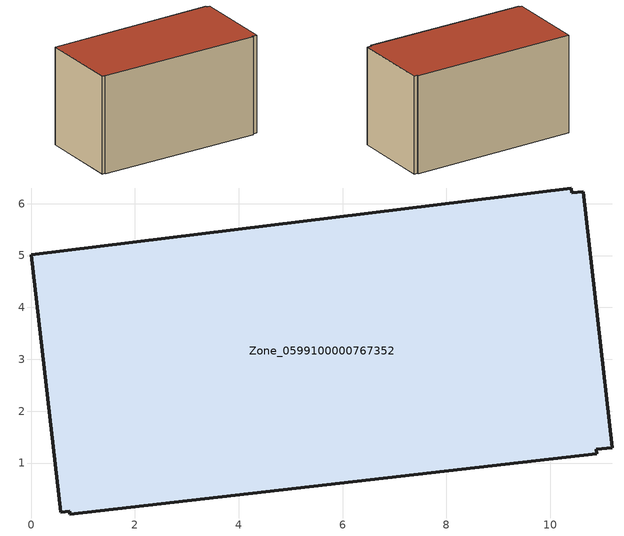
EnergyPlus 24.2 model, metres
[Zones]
Zone_0599100000767352
 floor ground (C_G): 10.64,6.23 11.2,1.3 10.89,1.26 10.9,1.18 0.75,0.02 0.74,0.08 0.57,0.06 0,5.01 10.4,6.3 10.41,6.21 z0
 wall outside (C_F): 0.74,0.08 0.75,0.02 10.9,1.18 10.89,1.26 11.2,1.3 10.64,6.23 10.41,6.21 10.4,6.3 0,5.01 0.57,0.06 0.74,0.08 z0:6.19
 roof outside (C_R): 11.2,1.3 10.64,6.23 10.41,6.21 10.4,6.3 0,5.01 0.57,0.06 0.74,0.08 0.75,0.02 10.9,1.18 10.89,1.26 z6.19
[BUILDING]
Pand.0599100000767352: North Axis=0; Terrain=City; Loads Convergence Tolerance Value=0.04; Temperature Convergence Tolerance Value=0.4; Solar Distribution=FullExterior; Maximum Number of Warmup Days=25; Minimum Number of Warmup Days=1
[Site:Location]
Rotterdam.The.Hague.AP_ZH_NLD Design_Conditions: Latitude=51.96; Longitude=4.45; Time Zone=1; Elevation=-4.5
[SITE:GROUNDTEMPERATURE:BUILDINGSURFACE]
18, 18, 18, 18, 18, 18, 18, 18, 18, 18, 18, 18
[MATERIAL] Thermal Absorptance=0.9; Solar Absorptance=0.7; Visible Absorptance=0.7
Name | Roughness | Thickness | Conductivity | Density | Specific Heat
G.TI.2006-2014 | MediumSmooth | 0.15 | 0.06 | 540 | 1210
F.TI.2006-2014 | Rough | 0.3 | 0.12 | 1920 | 840
R.TI.2006-2014 | MediumRough | 0.2 | 0.08 | 1500 | 1000
[CONSTRUCTION]
C_G: G.TI.2006-2014
C_F: F.TI.2006-2014
C_R: R.TI.2006-2014
[ZONE]
Zone_0599100000767352: Type=1; Multiplier=1; Ceiling Height=Autocalculate; Volume=Autocalculate; Floor Area=autocalculate; Part of Total Floor Area=Yes
[ZONEINFILTRATION:DESIGNFLOWRATE]
Infil_Zone_0599100000767352: Zone or ZoneList or Space or SpaceList=Zone_0599100000767352; Schedule=AlwaysOn; Design Flow Rate Calculation Method=Flow/Area; Flow Rate per Floor Area=0.0015; Constant Term Coefficient=1; Temperature Term Coefficient=0; Velocity Term Coefficient=0; Velocity Squared Term Coefficient=0
[HVACTEMPLATE:ZONE:IDEALLOADSAIRSYSTEM]
Zone_0599100000767352: Maximum Heating Supply Air Temperature=50; Minimum Cooling Supply Air Temperature=13; Maximum Heating Supply Air Humidity Ratio=0.0156; Minimum Cooling Supply Air Humidity Ratio=0.0077; Heating Limit=NoLimit; Cooling Limit=NoLimit; Dehumidification Control Type=ConstantSensibleHeatRatio; Cooling Sensible Heat Ratio=0.7; Dehumidification Setpoint=60; Humidification Control Type=None; Humidification Setpoint=30; Outdoor Air Method=None; Outdoor Air Flow Rate per Person=0.00944; Outdoor Air Flow Rate per Zone Floor Area=0; Outdoor Air Flow Rate per Zone=0; Demand Controlled Ventilation Type=None; Outdoor Air Economizer Type=NoEconomizer; Heat Recovery Type=None; Sensible Heat Recovery Effectiveness=0.7; Latent Heat Recovery Effectiveness=0.65
[ZONECONTROL:THERMOSTAT]
ThermostatControl_Zone_0599100000767352: Zone or ZoneList=Zone_0599100000767352; Control Type Schedule=DualSetpointControlType; Control 1=Thermostat_Zone_0599100000767352; Temperature Difference Between Cutout And Setpoint=0
[THERMOSTATSETPOINT:DUALSETPOINT]
Thermostat_Zone_0599100000767352: Heating Setpoint Temperature Schedule=HeatingSetpoint_Zone_0599100000767352; Cooling Setpoint Temperature Schedule=CoolingSetpoint_Zone_0599100000767352
[SCHEDULE:COMPACT]
HeatingSetpoint_Zone_0599100000767352: Through: 12/31, For: AllDays, Until: 24:00, 21
CoolingSetpoint_Zone_0599100000767352: Through: 12/31, For: AllDays, Until: 24:00, 24
DualSetpointControlType: Through: 12/31, For: AllDays, Until: 24:00, 4
AlwaysOn: Through: 12/31, For: AllDays, Until: 24:00, 1
